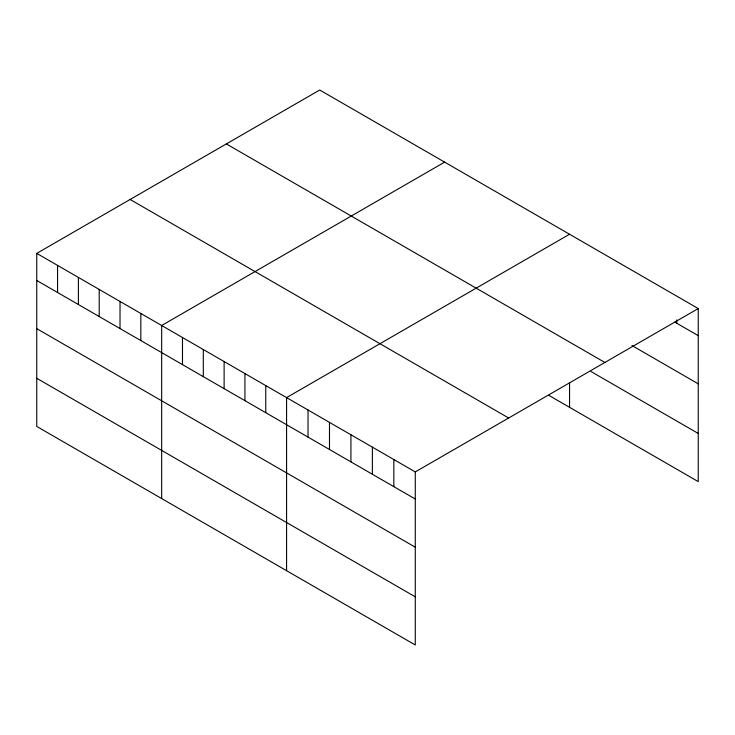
<?xml version="1.0" encoding="UTF-8"?>
<svg xmlns="http://www.w3.org/2000/svg" width="735" height="735" viewBox="0 0 735 735"><rect width="100%" height="100%" fill="white"/><g stroke="black" fill="none" stroke-linecap="round" stroke-linejoin="round"><path stroke-width="1.1" d="M36.75 253.382L415.275 471.916L415.275 644.99L36.75 426.447L36.75 253.382L319.725 90.01L698.25 308.553L698.25 481.618L548.733 395.301M444.638 162.123L161.663 325.495L161.663 498.569M569.551 234.244L286.577 397.617L286.577 570.691M415.275 471.916L698.25 308.553M674.849 322.15L698.25 335.656M631.953 345.551L698.25 383.826M226.343 143.922L604.868 362.465M591.004 371.533L698.25 433.457M130.132 199.47L508.657 418.004M36.75 280.485L415.275 499.028M36.75 328.655L415.275 547.198M36.75 378.286L415.275 596.829M676.797 319.881L676.797 323.271M569.551 383.229L569.551 407.319M393.831 459.54L393.831 486.643M372.379 447.156L372.379 474.259M350.926 434.771L350.926 461.874M329.482 422.386L329.482 449.489M308.029 410.001L308.029 437.104M265.758 385.599L265.758 412.702M244.939 373.573L244.939 400.685M224.12 361.556L224.12 388.668M203.301 349.538L203.301 376.642M182.482 337.521L182.482 364.624M140.844 313.477L140.844 340.581M120.025 301.46L120.025 328.563M99.207 289.434L99.207 316.546M78.388 277.417L78.388 304.529M57.569 265.399L57.569 292.502"/></g></svg>
